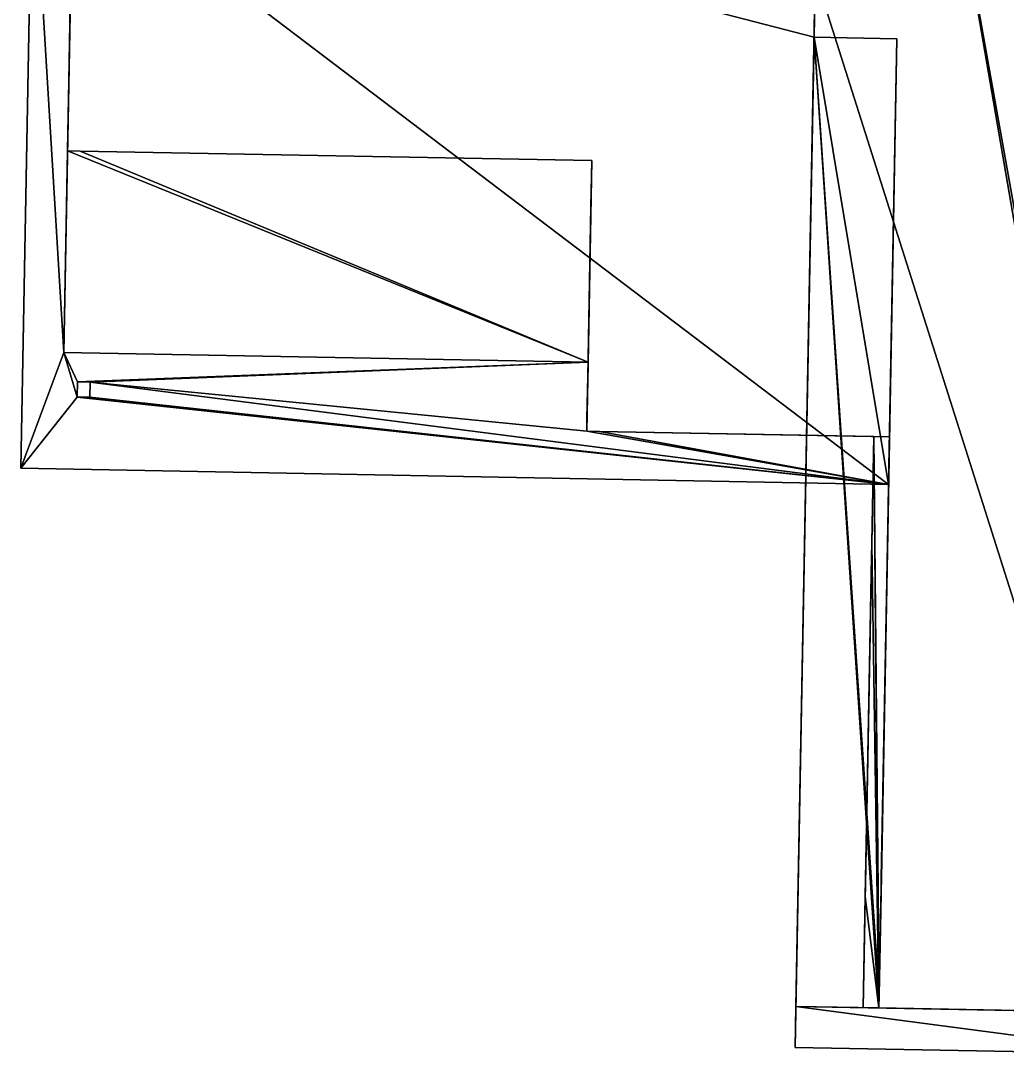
# Model space of a CAD drawing. Extents: x -326 to 297, y -335 to 287.
# Drawn here: x -325.6 to -14.2, y -328.1 to -0.3 of the extents above; entities that cross this region are included whole.
import ezdxf

# ---------------------------------------------------------------- set-up
doc = ezdxf.new("R2010")
doc.units = 0
doc.header["$MEASUREMENT"] = 0
doc.layers.get('0').update_dxf_attribs({"color": 13, "linetype": 'CONTINUOUS'})
doc.layers.add('ANNOTATIONS', color=172, linetype='CONTINUOUS')

# ---------------------------------------------------------------- blocks, each defined once
blk = doc.blocks.new('GROUP2_1')
at = {"color": 0}
for p, q in [((0, 0), (104.09, 0)), ((0, -55.75), (0, 0)), ((104.09, 0), (104.09, -55.75)), ((104.09, -55.75), (0, -55.75))]:
    blk.add_line(p, q, dxfattribs=at)
mesh = blk.add_polyface(dxfattribs=at)
corners = [(104.09, -55.75), (0, 0), (0, -55.75), (104.09, 0)]
mesh.append_faces([[corners[k] for k in face] for face in [(0, 1, 2), (1, 0, 3)]], dxfattribs={"vtx0": -1, "color": 0})
blk = doc.blocks.new('GROUP5_1')
at = {"color": 0}
for p, q in [((0, 0), (-36.23, 0, 0)), ((-36.23, 0, 0), (-36.23, -79.5, 0)), ((0, -79.5), (0, 0)), ((-36.23, -79.5, 0), (0, -79.5))]:
    blk.add_line(p, q, dxfattribs=at)
mesh = blk.add_polyface(dxfattribs=at)
corners = [(0, -79.5), (-36.23, 0, 0), (-36.23, -79.5, 0), (0, 0)]
mesh.append_faces([[corners[k] for k in face] for face in [(0, 1, 2), (1, 0, 3)]], dxfattribs={"vtx0": -1, "color": 0})
blk = doc.blocks.new('GROUP6_1')
at = {"color": 0}
for p, q in [((0, 0), (101.47, 0)), ((0, -30.58), (0, 0)), ((101.47, 0), (101.47, -30.58)), ((101.47, -30.58), (0, -30.58))]:
    blk.add_line(p, q, dxfattribs=at)
mesh = blk.add_polyface(dxfattribs=at)
corners = [(101.47, -30.58), (0, 0), (0, -30.58), (101.47, 0)]
mesh.append_faces([[corners[k] for k in face] for face in [(0, 1, 2), (1, 0, 3)]], dxfattribs={"vtx0": -1, "color": 0})

msp = doc.modelspace()

# ---------------------------------------------------------------- linework, layer by layer
at = {"color": 0}
for p, q in [((-321.87, 58.38, 167.71), (-325.59, -141.7, 97.05)), ((-325.59, -141.7, 104.2), (-321.87, 58.38, 174.86)), ((-321.87, 58.38, 167.71), (-325.59, -141.7, 97.05)), ((-325.59, -141.7, 104.2), (-321.87, 58.38, 174.86)), ((-311.99, -105.14, 110.05), (-308.96, 58.14, 167.71)), ((-311.99, -105.14, 110.05), (-308.96, 58.14, 167.71)), ((-81.11, -324.64, 160.92), (-74.81, 14.3, 160.92)), ((-81.11, -324.64, 160.92), (-74.81, 14.3, 160.92)), ((-74.81, 14.3, 160.92), (-75.18, -5.58, 153.9)), ((-74.81, 14.3, 160.92), (-75.18, -5.58, 153.9)), ((-309.87, 8.89), (-310.81, -41.42)), ((-309.95, 4.89, 46.71), (-310.73, -37.42, 46.71)), ((-309.95, 4.89, 46.71), (-310.73, -37.42, 46.71)), ((-75.18, -5.58, 153.9), (-80.87, -311.66, 153.9)), ((-75.18, -5.58, 153.9), (-80.87, -311.66, 153.9)), ((-75.18, -5.58, 153.9), (-49, -6.07, 153.9)), ((-75.18, -5.58, 153.9), (-49, -6.07, 153.9)), ((-49, -6.07, 153.9), (-54.61, -308.14, 153.9)), ((-49, -6.07, 153.9), (-54.61, -308.14, 153.9)), ((-51.62, -146.79, 104.2), (-49, -6.07, 153.9)), ((-51.62, -146.79, 104.2), (-49, -6.07, 153.9)), ((-310.73, -37.42, 46.71), (-310.81, -41.42, 46.71)), ((-310.73, -37.42, 46.71), (-310.81, -41.42, 46.71)), ((-310.73, -37.42, 110.05), (-310.81, -41.42, 110.05)), ((-310.73, -37.42, 110.05), (-310.81, -41.42, 110.05)), ((-310.73, -37.42, 46.71), (-310.73, -37.42, 110.05)), ((-310.73, -37.42, 46.71), (-310.73, -37.42, 110.05)), ((-310.81, -41.42, 110.05), (-311.99, -105.14, 110.05)), ((-310.81, -41.42, 110.05), (-311.99, -105.14, 110.05)), ((-306.81, -41.49, 110.05), (-310.81, -41.42, 110.05)), ((-310.81, -41.42), (-310.81, -41.42, 46.71)), ((-310.81, -41.42), (-306.81, -41.49)), ((-306.81, -41.49, 110.05), (-310.81, -41.42, 110.05)), ((-310.81, -41.42, 46.71), (-310.81, -41.42, 110.05)), ((-310.81, -41.42), (-310.81, -41.42, 46.71)), ((-310.81, -41.42, 46.71), (-310.81, -41.42, 110.05)), ((-306.81, -41.49), (-145.33, -44.49)), ((-145.33, -44.49, 110.05), (-306.81, -41.49, 110.05)), ((-306.81, -41.49, 110.05), (-306.81, -41.49)), ((-145.33, -44.49, 110.05), (-306.81, -41.49, 110.05)), ((-306.81, -41.49, 110.05), (-306.81, -41.49)), ((-145.33, -44.49), (-146.85, -125.98)), ((-145.33, -44.49, 110.05), (-146.52, -108.21, 110.05)), ((-145.33, -44.49, 110.05), (-146.52, -108.21, 110.05)), ((-145.33, -44.49), (-145.33, -44.49, 110.05)), ((-145.33, -44.49), (-145.33, -44.49, 110.05)), ((-145.6, -59.03, 11.49), (-146.63, -114.37, 11.49)), ((-146.63, -114.37, 94.01), (-145.6, -59.03, 94.01)), ((-145.6, -59.03, 11.49), (-146.63, -114.37, 11.49)), ((-146.63, -114.37, 94.01), (-145.6, -59.03, 94.01)), ((-145.6, -59.03, 94.01), (-145.6, -59.03, 11.49)), ((-145.6, -59.03, 94.01), (-145.6, -59.03, 11.49)), ((-146.52, -108.21, 110.05), (-311.99, -105.14, 110.05)), ((-146.52, -108.21, 110.05), (-311.99, -105.14, 110.05)), ((-146.85, -125.98, 103.77), (-146.52, -108.21, 110.05)), ((-146.85, -125.98, 103.77), (-146.52, -108.21, 110.05)), ((-307.72, -114.43), (-307.81, -119.22)), ((-307.72, -114.43, 106.79), (-307.81, -119.22, 105.1)), ((-307.72, -114.43, 106.79), (-307.81, -119.22, 105.1)), ((-307.72, -114.43), (-307.72, -114.43, 106.79)), ((-307.72, -114.43, 106.79), (-303.72, -114.51, 106.79)), ((-303.72, -114.51), (-307.72, -114.43)), ((-307.72, -114.43), (-307.72, -114.43, 106.79)), ((-307.72, -114.43, 106.79), (-303.72, -114.51, 106.79)), ((-303.81, -119.29, 105.1), (-303.72, -114.51, 106.79)), ((-303.81, -119.29), (-303.72, -114.51)), ((-303.81, -119.29, 105.1), (-303.72, -114.51, 106.79)), ((-303.72, -114.51, 106.79), (-303.72, -114.51)), ((-303.72, -114.51, 106.79), (-303.72, -114.51)), ((-146.63, -114.37, 11.49), (-146.63, -114.37, 94.01)), ((-146.63, -114.37, 11.49), (-146.63, -114.37, 94.01)), ((-307.81, -119.22, 105.1), (-307.81, -119.22)), ((-303.81, -119.29, 105.1), (-307.81, -119.22, 105.1)), ((-307.81, -119.22, 105.1), (-307.81, -119.22)), ((-307.81, -119.22), (-303.81, -119.29)), ((-303.81, -119.29, 105.1), (-307.81, -119.22, 105.1)), ((-303.81, -119.29), (-303.81, -119.29, 105.1)), ((-303.81, -119.29), (-303.81, -119.29, 105.1)), ((-146.92, -129.98, 102.36), (-146.85, -125.98, 103.77)), ((-146.85, -125.98), (-146.92, -129.98)), ((-146.92, -129.98, 102.36), (-146.85, -125.98, 103.77)), ((-146.85, -125.98, 103.77), (-146.85, -125.98)), ((-146.85, -125.98, 103.77), (-146.85, -125.98)), ((-142.92, -130.06, 102.36), (-146.92, -129.98, 102.36)), ((-146.92, -129.98), (-146.92, -129.98, 102.36)), ((-146.92, -129.98), (-142.92, -130.06)), ((-142.92, -130.06, 102.36), (-146.92, -129.98, 102.36)), ((-146.92, -129.98), (-146.92, -129.98, 102.36)), ((-51.34, -131.76, 102.36), (-142.92, -130.06, 102.36)), ((-51.34, -131.76, 102.36), (-142.92, -130.06, 102.36)), ((-142.92, -130.06), (-142.92, -130.06, 102.36)), ((-142.92, -130.06), (-56.33, -131.67)), ((-142.92, -130.06), (-142.92, -130.06, 102.36)), ((-56.33, -131.67), (-59.69, -312.05)), ((-56.96, -165.54, 45.18), (-56.33, -131.67, 45.18)), ((-56.96, -165.54, 45.18), (-56.33, -131.67, 45.18)), ((-56.33, -131.67, 45.18), (-51.34, -131.76, 45.18)), ((-56.33, -131.67, 45.18), (-56.33, -131.67)), ((-56.33, -131.67, 45.18), (-51.34, -131.76, 45.18)), ((-56.33, -131.67, 45.18), (-56.33, -131.67)), ((-51.34, -131.76, 45.18), (-54.61, -308.14, 45.18)), ((-51.34, -131.76, 45.18), (-54.61, -308.14, 45.18)), ((-51.62, -146.79, 97.05), (-51.34, -131.76, 102.36)), ((-51.62, -146.79, 97.05), (-51.34, -131.76, 102.36)), ((-51.34, -131.76, 45.18), (-51.34, -131.76, 102.36)), ((-51.34, -131.76, 45.18), (-51.34, -131.76, 102.36)), ((-325.59, -141.7, 97.05), (-51.62, -146.79, 97.05)), ((-51.62, -146.79, 104.2), (-325.59, -141.7, 104.2)), ((-325.59, -141.7, 104.2), (-325.59, -141.7, 97.05)), ((-325.59, -141.7, 104.2), (-325.59, -141.7, 97.05)), ((-325.59, -141.7, 97.05), (-51.62, -146.79, 97.05)), ((-51.62, -146.79, 104.2), (-325.59, -141.7, 104.2)), ((-51.62, -146.79, 97.05), (-51.62, -146.79, 104.2)), ((-51.62, -146.79, 97.05), (-51.62, -146.79, 104.2)), ((-51.9, -162.06, 82.78), (-54.02, -276.12, 82.78)), ((-51.9, -162.06, 148.53), (-54.02, -276.12, 148.53)), ((-51.9, -162.06, 148.53), (-54.02, -276.12, 148.53)), ((-51.9, -162.06, 82.78), (-54.02, -276.12, 82.78)), ((-51.9, -162.06, 148.53), (-51.9, -162.06, 82.78)), ((-51.9, -162.06, 148.53), (-51.9, -162.06, 82.78)), ((-59.04, -277, 45.18), (-56.96, -165.54, 45.18)), ((-59.04, -277, 45.18), (-56.96, -165.54, 45.18)), ((-59.04, -277, 4.6), (-56.96, -165.54, 4.6)), ((-59.04, -277, 4.6), (-56.96, -165.54, 4.6)), ((-56.96, -165.54, 4.6), (-56.96, -165.54, 45.18)), ((-56.96, -165.54, 4.6), (-56.96, -165.54, 45.18)), ((-51.97, -166.06, 86.78), (-53.94, -272.12, 86.78)), ((-53.94, -272.12, 144.53), (-51.97, -166.06, 144.53)), ((-51.97, -166.06, 86.78), (-53.94, -272.12, 86.78)), ((-53.94, -272.12, 144.53), (-51.97, -166.06, 144.53)), ((-51.97, -166.06, 144.53), (-51.97, -166.06, 86.78)), ((-51.97, -166.06, 144.53), (-51.97, -166.06, 86.78)), ((-57.04, -169.54, 8.6), (-58.96, -273, 8.6)), ((-58.96, -273, 41.18), (-57.04, -169.54, 41.18)), ((-57.04, -169.54, 8.6), (-58.96, -273, 8.6)), ((-58.96, -273, 41.18), (-57.04, -169.54, 41.18)), ((-57.04, -169.54, 41.18), (-57.04, -169.54, 8.6)), ((-57.04, -169.54, 41.18), (-57.04, -169.54, 8.6)), ((-58.96, -273, 8.6), (-58.96, -273, 41.18)), ((-58.96, -273, 8.6), (-58.96, -273, 41.18)), ((-53.94, -272.12, 86.78), (-53.94, -272.12, 144.53)), ((-53.94, -272.12, 86.78), (-53.94, -272.12, 144.53)), ((-59.69, -312.05, 45.18), (-59.04, -277, 45.18)), ((-59.69, -312.05, 45.18), (-59.04, -277, 45.18)), ((-59.04, -277, 45.18), (-59.04, -277, 4.6)), ((-59.04, -277, 45.18), (-59.04, -277, 4.6)), ((-54.02, -276.12, 82.78), (-54.02, -276.12, 148.53)), ((-54.02, -276.12, 82.78), (-54.02, -276.12, 148.53)), ((-54.61, -308.14, 45.18), (-54.69, -312.14, 45.18)), ((-54.61, -308.14, 153.9), (-54.69, -312.14, 153.9)), ((-54.61, -308.14, 45.18), (-54.69, -312.14, 45.18)), ((-54.61, -308.14, 153.9), (-54.69, -312.14, 153.9)), ((-54.61, -308.14, 153.9), (-54.61, -308.14, 45.18)), ((-54.61, -308.14, 153.9), (-54.61, -308.14, 45.18)), ((-80.87, -311.66, 153.9), (-81.11, -324.64, 153.9)), ((-80.87, -311.66, 153.9), (-81.11, -324.64, 153.9)), ((33.45, -313.78, 191.9), (-80.87, -311.66, 153.9)), ((33.45, -313.78, 191.9), (-80.87, -311.66, 153.9)), ((-54.69, -312.14, 153.9), (-80.87, -311.66, 153.9)), ((-54.69, -312.14, 153.9), (-80.87, -311.66, 153.9)), ((-54.69, -312.14, 45.18), (-59.69, -312.05, 45.18)), ((-59.69, -312.05, 45.18), (-59.69, -312.05)), ((-59.69, -312.05, 45.18), (-59.69, -312.05)), ((-59.69, -312.05), (-54.69, -312.14)), ((-54.69, -312.14, 45.18), (-59.69, -312.05, 45.18)), ((-50.69, -312.22, 153.9), (-54.69, -312.14, 153.9)), ((-54.69, -312.14, 45.18), (-54.69, -312.14)), ((-50.69, -312.22, 153.9), (-54.69, -312.14, 153.9)), ((-54.69, -312.14, 45.18), (-54.69, -312.14, 153.9)), ((-54.69, -312.14, 45.18), (-54.69, -312.14)), ((-54.69, -312.14), (-50.69, -312.22)), ((-54.69, -312.14, 45.18), (-54.69, -312.14, 153.9)), ((-50.69, -312.22), (4.27, -313.24)), ((-50.69, -312.22), (-50.69, -312.22, 153.9)), ((-50.69, -312.22), (-50.69, -312.22, 153.9)), ((-81.11, -324.64, 160.92), (33.21, -326.76, 198.92)), ((-81.11, -324.64, 153.9), (-81.11, -324.64, 160.92)), ((33.21, -326.76, 191.9), (-81.11, -324.64, 153.9)), ((33.21, -326.76, 191.9), (-81.11, -324.64, 153.9)), ((-81.11, -324.64, 160.92), (33.21, -326.76, 198.92)), ((-81.11, -324.64, 153.9), (-81.11, -324.64, 160.92))]:
    msp.add_line(p, q, dxfattribs=at)

# ---------------------------------------------------------------- block references
at = {"layer": 'ANNOTATIONS', "color": 0, "extrusion": (-0.999827, 0.01858, 2.95145e-32)}
msp.add_blockref('GROUP5_1', (115.5, 92.81, 144.48), dxfattribs=at)
at = {"layer": 'ANNOTATIONS', "color": 0, "extrusion": (-0.999827, 0.01858, 0)}
for name, p in [('GROUP2_1', (167.99, 143.53, 48.88)), ('GROUP6_1', (171.57, 40.18, 53.88))]:
    msp.add_blockref(name, p, dxfattribs=at)

# ---------------------------------------------------------------- meshes
at = {"color": 0}
mesh = msp.add_polyface(dxfattribs=at)
corners = [(-321.87, 58.38, 174.86), (-325.59, -141.7, 97.05), (-325.59, -141.7, 104.2), (-321.87, 58.38, 167.71), (-317.63, 286.64, 98.7), (-317.63, 286.64, 91.55)]
mesh.append_faces([[corners[k] for k in face] for face in [(0, 1, 2), (3, 4, 5)]], dxfattribs={"vtx0": -1, "color": 0})
mesh.append_faces([[corners[k] for k in face] for face in [(1, 0, 3)]], dxfattribs={"vtx0": -1, "vtx1": -1, "color": 0})
mesh.append_faces([[corners[k] for k in face] for face in [(3, 0, 4)]], dxfattribs={"vtx0": -1, "vtx2": -1, "color": 0})
mesh = msp.add_polyface(dxfattribs=at)
corners = [(33.21, -326.76, 198.92), (-74.81, 14.3, 160.92), (-81.11, -324.64, 160.92), (-32.14, 53, 174.86), (102.7, -328.05, 222.02), (73.32, -314.52, 212.17), (73.08, -327.5, 212.17), (-70.4, 251.81, 160.92), (-73.3, 95.56, 160.92), (113.41, 248.4, 222.02), (33.45, -313.78, 198.92)]
mesh.append_faces([[corners[k] for k in face] for face in [(0, 1, 2), (4, 5, 6), (3, 7, 8)]], dxfattribs={"vtx0": -1, "color": 0})
mesh.append_faces([[corners[k] for k in face] for face in [(1, 0, 3), (7, 3, 9), (10, 3, 0), (9, 5, 4)]], dxfattribs={"vtx0": -1, "vtx1": -1, "color": 0})
mesh.append_faces([[corners[k] for k in face] for face in [(9, 3, 10)]], dxfattribs={"vtx0": -1, "vtx1": -1, "vtx2": -1, "color": 0})
mesh.append_faces([[corners[k] for k in face] for face in [(9, 10, 5)]], dxfattribs={"vtx0": -1, "vtx2": -1, "color": 0})
mesh = msp.add_polyface(dxfattribs=at)
corners = [(-308.96, 58.14, 167.71), (-310.81, -41.42, 110.05), (-311.99, -105.14, 110.05), (-310.73, -37.42, 110.05), (-309.95, 4.89, 83.17), (-309.95, 4.89, 46.71), (-306.38, 196.97, 83.17), (-305.59, 239.2, 107.3), (-306.38, 196.97, 46.71), (-305.59, 239.2, 46.71), (-310.73, -37.42, 46.71)]
mesh.append_faces([[corners[k] for k in face] for face in [(0, 1, 2), (8, 7, 9)]], dxfattribs={"vtx0": -1, "color": 0})
mesh.append_faces([[corners[k] for k in face] for face in [(1, 0, 3), (4, 0, 6), (6, 7, 8)]], dxfattribs={"vtx0": -1, "vtx1": -1, "color": 0})
mesh.append_faces([[corners[k] for k in face] for face in [(3, 0, 4)]], dxfattribs={"vtx0": -1, "vtx1": -1, "vtx2": -1, "color": 0})
mesh.append_faces([[corners[k] for k in face] for face in [(3, 4, 5), (6, 0, 7)]], dxfattribs={"vtx0": -1, "vtx2": -1, "color": 0})
mesh.append_faces([[corners[k] for k in face] for face in [(5, 10, 3)]], dxfattribs={"vtx2": -1, "color": 0})
mesh = msp.add_polyface(dxfattribs=at)
corners = [(-308.96, 58.14, 167.71), (-311.99, -105.14, 110.05), (-321.87, 58.38, 167.71), (-307.72, -114.43, 106.79), (-307.81, -119.22, 105.1), (-146.52, -108.21, 110.05), (-303.72, -114.51, 106.79), (-146.92, -129.98, 102.36), (-146.85, -125.98, 103.77), (-325.59, -141.7, 97.05), (-51.62, -146.79, 97.05), (-303.81, -119.29, 105.1), (-142.92, -130.06, 102.36), (-51.34, -131.76, 102.36)]
mesh.append_faces([[corners[k] for k in face] for face in [(7, 5, 8), (10, 12, 13)]], dxfattribs={"vtx0": -1, "color": 0})
mesh.append_faces([[corners[k] for k in face] for face in [(3, 5, 6), (9, 4, 10)]], dxfattribs={"vtx0": -1, "vtx1": -1, "color": 0})
mesh.append_faces([[corners[k] for k in face] for face in [(6, 5, 7), (4, 9, 1), (10, 6, 7)]], dxfattribs={"vtx0": -1, "vtx1": -1, "vtx2": -1, "color": 0})
mesh.append_faces([[corners[k] for k in face] for face in [(1, 3, 4), (3, 1, 5), (1, 9, 2), (10, 4, 11), (10, 11, 6), (10, 7, 12)]], dxfattribs={"vtx0": -1, "vtx2": -1, "color": 0})
mesh.append_faces([[corners[k] for k in face] for face in [(0, 1, 2)]], dxfattribs={"vtx1": -1, "color": 0})
mesh = msp.add_polyface(dxfattribs=at)
corners = [(-321.87, 58.38, 174.86), (-74.81, 14.3, 160.92), (-32.14, 53, 174.86), (-75.18, -5.58, 153.9), (-51.62, -146.79, 104.2), (-325.59, -141.7, 104.2), (-49, -6.07, 153.9)]
mesh.append_faces([[corners[k] for k in face] for face in [(0, 1, 2), (4, 0, 5), (3, 4, 6)]], dxfattribs={"vtx0": -1, "color": 0})
mesh.append_faces([[corners[k] for k in face] for face in [(1, 0, 3)]], dxfattribs={"vtx0": -1, "vtx1": -1, "color": 0})
mesh.append_faces([[corners[k] for k in face] for face in [(0, 4, 3)]], dxfattribs={"vtx0": -1, "vtx1": -1, "vtx2": -1, "color": 0})
mesh = msp.add_polyface(dxfattribs=at)
corners = [(-74.81, 14.3, 160.92), (-81.11, -324.64, 153.9), (-81.11, -324.64, 160.92), (-80.87, -311.66, 153.9), (-75.18, -5.58, 153.9)]
mesh.append_faces([[corners[k] for k in face] for face in [(0, 1, 2), (3, 0, 4)]], dxfattribs={"vtx0": -1, "color": 0})
mesh.append_faces([[corners[k] for k in face] for face in [(1, 0, 3)]], dxfattribs={"vtx0": -1, "vtx1": -1, "color": 0})
mesh = msp.add_polyface(dxfattribs=at)
corners = [(-310.73, -37.42, 46.71), (-310.81, -41.42), (-310.81, -41.42, 46.71), (-309.87, 8.89), (-309.95, 4.89, 46.71), (-309.87, 8.89, 46.71)]
mesh.append_faces([[corners[k] for k in face] for face in [(0, 1, 2), (3, 4, 5)]], dxfattribs={"vtx0": -1, "color": 0})
mesh.append_faces([[corners[k] for k in face] for face in [(1, 0, 3)]], dxfattribs={"vtx0": -1, "vtx1": -1, "color": 0})
mesh.append_faces([[corners[k] for k in face] for face in [(3, 0, 4)]], dxfattribs={"vtx0": -1, "vtx2": -1, "color": 0})
mesh = msp.add_polyface(dxfattribs=at)
corners = [(-75.18, -5.58, 153.9), (-54.69, -312.14, 153.9), (-80.87, -311.66, 153.9), (-54.61, -308.14, 153.9), (-49, -6.07, 153.9)]
mesh.append_faces([[corners[k] for k in face] for face in [(0, 1, 2), (3, 0, 4)]], dxfattribs={"vtx0": -1, "color": 0})
mesh.append_faces([[corners[k] for k in face] for face in [(1, 0, 3)]], dxfattribs={"vtx0": -1, "vtx1": -1, "color": 0})
mesh = msp.add_polyface(dxfattribs=at)
corners = [(-54.61, -308.14, 153.9), (-54.02, -276.12, 148.53), (-54.61, -308.14, 45.18), (-49, -6.07, 153.9), (-51.9, -162.06, 148.53), (-51.62, -146.79, 104.2), (-51.9, -162.06, 82.78), (-54.02, -276.12, 82.78), (-51.34, -131.76, 45.18), (-51.62, -146.79, 97.05), (-51.34, -131.76, 102.36)]
mesh.append_faces([[corners[k] for k in face] for face in [(8, 9, 10)]], dxfattribs={"vtx0": -1, "color": 0})
mesh.append_faces([[corners[k] for k in face] for face in [(0, 1, 2), (1, 3, 4), (4, 5, 6), (2, 7, 8), (7, 2, 1), (9, 6, 5)]], dxfattribs={"vtx0": -1, "vtx1": -1, "color": 0})
mesh.append_faces([[corners[k] for k in face] for face in [(8, 6, 9)]], dxfattribs={"vtx0": -1, "vtx1": -1, "vtx2": -1, "color": 0})
mesh.append_faces([[corners[k] for k in face] for face in [(1, 0, 3), (4, 3, 5), (8, 7, 6)]], dxfattribs={"vtx0": -1, "vtx2": -1, "color": 0})
mesh = msp.add_polyface(dxfattribs=at)
corners = [(-310.73, -37.42, 110.05), (-310.81, -41.42, 46.71), (-310.81, -41.42, 110.05), (-310.73, -37.42, 46.71)]
mesh.append_faces([[corners[k] for k in face] for face in [(0, 1, 2), (1, 0, 3)]], dxfattribs={"vtx0": -1, "color": 0})
mesh = msp.add_polyface(dxfattribs=at)
corners = [(-310.81, -41.42, 110.05), (-146.52, -108.21, 110.05), (-311.99, -105.14, 110.05), (-306.81, -41.49, 110.05), (-145.33, -44.49, 110.05)]
mesh.append_faces([[corners[k] for k in face] for face in [(0, 1, 2), (1, 3, 4)]], dxfattribs={"vtx0": -1, "color": 0})
mesh.append_faces([[corners[k] for k in face] for face in [(1, 0, 3)]], dxfattribs={"vtx0": -1, "vtx2": -1, "color": 0})
mesh = msp.add_polyface(dxfattribs=at)
corners = [(-306.81, -41.49, 110.05), (-310.81, -41.42), (-306.81, -41.49), (-310.81, -41.42, 46.71), (-310.81, -41.42, 110.05)]
mesh.append_faces([[corners[k] for k in face] for face in [(0, 1, 2), (3, 0, 4)]], dxfattribs={"vtx0": -1, "color": 0})
mesh.append_faces([[corners[k] for k in face] for face in [(1, 0, 3)]], dxfattribs={"vtx0": -1, "vtx1": -1, "color": 0})
mesh = msp.add_polyface(dxfattribs=at)
corners = [(-145.33, -44.49, 110.05), (-306.81, -41.49), (-145.33, -44.49), (-306.81, -41.49, 110.05)]
mesh.append_faces([[corners[k] for k in face] for face in [(0, 1, 2), (1, 0, 3)]], dxfattribs={"vtx0": -1, "color": 0})
mesh = msp.add_polyface(dxfattribs=at)
corners = [(-146.85, -125.98, 103.77), (-146.63, -114.37, 94.01), (-146.85, -125.98), (-146.52, -108.21, 110.05), (-145.6, -59.03, 94.01), (-145.33, -44.49, 110.05), (-145.6, -59.03, 11.49), (-146.63, -114.37, 11.49), (-145.33, -44.49)]
mesh.append_faces([[corners[k] for k in face] for face in [(0, 1, 2), (1, 3, 4), (4, 5, 6), (2, 7, 8), (7, 2, 1), (8, 6, 5)]], dxfattribs={"vtx0": -1, "vtx1": -1, "color": 0})
mesh.append_faces([[corners[k] for k in face] for face in [(1, 0, 3), (4, 3, 5), (8, 7, 6)]], dxfattribs={"vtx0": -1, "vtx2": -1, "color": 0})
mesh = msp.add_polyface(dxfattribs=at)
corners = [(-146.63, -114.37, 94.01), (-146.6, -112.8, 92.81), (-146.63, -114.37, 11.49), (-145.6, -59.03, 94.01), (-145.93, -76.58, 92.81), (-145.93, -76.58, 13.31), (-146.6, -112.8, 13.31), (-145.6, -59.03, 11.49)]
mesh.append_faces([[corners[k] for k in face] for face in [(0, 1, 2), (1, 3, 4), (4, 3, 5), (2, 6, 7), (6, 2, 1), (7, 5, 3)]], dxfattribs={"vtx0": -1, "vtx1": -1, "color": 0})
mesh.append_faces([[corners[k] for k in face] for face in [(1, 0, 3), (7, 6, 5)]], dxfattribs={"vtx0": -1, "vtx2": -1, "color": 0})
mesh = msp.add_polyface(dxfattribs=at)
corners = [(-307.72, -114.43, 106.79), (-307.81, -119.22), (-307.81, -119.22, 105.1), (-307.72, -114.43)]
mesh.append_faces([[corners[k] for k in face] for face in [(0, 1, 2), (1, 0, 3)]], dxfattribs={"vtx0": -1, "color": 0})
mesh = msp.add_polyface(dxfattribs=at)
corners = [(-307.72, -114.43, 106.79), (-303.72, -114.51), (-307.72, -114.43), (-303.72, -114.51, 106.79)]
mesh.append_faces([[corners[k] for k in face] for face in [(0, 1, 2), (1, 0, 3)]], dxfattribs={"vtx0": -1, "color": 0})
mesh = msp.add_polyface(dxfattribs=at)
corners = [(-303.72, -114.51), (-303.81, -119.29, 105.1), (-303.81, -119.29), (-303.72, -114.51, 106.79)]
mesh.append_faces([[corners[k] for k in face] for face in [(0, 1, 2), (1, 0, 3)]], dxfattribs={"vtx0": -1, "color": 0})
mesh = msp.add_polyface(dxfattribs=at)
corners = [(-303.81, -119.29, 105.1), (-307.81, -119.22), (-303.81, -119.29), (-307.81, -119.22, 105.1)]
mesh.append_faces([[corners[k] for k in face] for face in [(0, 1, 2), (1, 0, 3)]], dxfattribs={"vtx0": -1, "color": 0})
mesh = msp.add_polyface(dxfattribs=at)
corners = [(-146.92, -129.98, 102.36), (-146.85, -125.98), (-146.92, -129.98), (-146.85, -125.98, 103.77)]
mesh.append_faces([[corners[k] for k in face] for face in [(0, 1, 2), (1, 0, 3)]], dxfattribs={"vtx0": -1, "color": 0})
mesh = msp.add_polyface(dxfattribs=at)
corners = [(-142.92, -130.06, 102.36), (-146.92, -129.98), (-142.92, -130.06), (-146.92, -129.98, 102.36)]
mesh.append_faces([[corners[k] for k in face] for face in [(0, 1, 2), (1, 0, 3)]], dxfattribs={"vtx0": -1, "color": 0})
mesh = msp.add_polyface(dxfattribs=at)
corners = [(-51.34, -131.76, 102.36), (-56.33, -131.67, 45.18), (-51.34, -131.76, 45.18), (-142.92, -130.06), (-56.33, -131.67), (-142.92, -130.06, 102.36)]
mesh.append_faces([[corners[k] for k in face] for face in [(0, 1, 2), (1, 3, 4)]], dxfattribs={"vtx0": -1, "color": 0})
mesh.append_faces([[corners[k] for k in face] for face in [(3, 1, 5), (5, 1, 0)]], dxfattribs={"vtx0": -1, "vtx1": -1, "color": 0})
mesh = msp.add_polyface(dxfattribs=at)
corners = [(-54.69, -312.14, 45.18), (-59.04, -277, 45.18), (-59.69, -312.05, 45.18), (-56.96, -165.54, 45.18), (-56.33, -131.67, 45.18), (-54.61, -308.14, 45.18), (-51.34, -131.76, 45.18)]
mesh.append_faces([[corners[k] for k in face] for face in [(0, 1, 2), (4, 5, 6)]], dxfattribs={"vtx0": -1, "color": 0})
mesh.append_faces([[corners[k] for k in face] for face in [(1, 0, 3), (3, 0, 4)]], dxfattribs={"vtx0": -1, "vtx1": -1, "color": 0})
mesh.append_faces([[corners[k] for k in face] for face in [(4, 0, 5)]], dxfattribs={"vtx0": -1, "vtx2": -1, "color": 0})
mesh = msp.add_polyface(dxfattribs=at)
corners = [(-56.33, -131.67, 45.18), (-56.96, -165.54, 4.6), (-56.96, -165.54, 45.18), (-59.04, -277, 45.18), (-59.69, -312.05), (-59.69, -312.05, 45.18), (-59.04, -277, 4.6), (-56.33, -131.67)]
mesh.append_faces([[corners[k] for k in face] for face in [(0, 1, 2), (3, 4, 5)]], dxfattribs={"vtx0": -1, "color": 0})
mesh.append_faces([[corners[k] for k in face] for face in [(4, 6, 7), (7, 1, 0)]], dxfattribs={"vtx0": -1, "vtx1": -1, "color": 0})
mesh.append_faces([[corners[k] for k in face] for face in [(4, 3, 6), (7, 6, 1)]], dxfattribs={"vtx0": -1, "vtx2": -1, "color": 0})
mesh = msp.add_polyface(dxfattribs=at)
corners = [(-51.62, -146.79, 104.2), (-325.59, -141.7, 97.05), (-51.62, -146.79, 97.05), (-325.59, -141.7, 104.2)]
mesh.append_faces([[corners[k] for k in face] for face in [(0, 1, 2), (1, 0, 3)]], dxfattribs={"vtx0": -1, "color": 0})
mesh = msp.add_polyface(dxfattribs=at)
corners = [(-54.02, -276.12, 148.53), (-53.94, -272.12, 144.53), (-54.02, -276.12, 82.78), (-51.9, -162.06, 148.53), (-51.97, -166.06, 144.53), (-51.97, -166.06, 86.78), (-53.94, -272.12, 86.78), (-51.9, -162.06, 82.78)]
mesh.append_faces([[corners[k] for k in face] for face in [(0, 1, 2), (1, 3, 4), (4, 3, 5), (2, 6, 7), (6, 2, 1), (7, 5, 3)]], dxfattribs={"vtx0": -1, "vtx1": -1, "color": 0})
mesh.append_faces([[corners[k] for k in face] for face in [(1, 0, 3), (7, 6, 5)]], dxfattribs={"vtx0": -1, "vtx2": -1, "color": 0})
mesh = msp.add_polyface(dxfattribs=at)
corners = [(-59.04, -277, 45.18), (-58.96, -273, 41.18), (-59.04, -277, 4.6), (-56.96, -165.54, 45.18), (-57.04, -169.54, 41.18), (-57.04, -169.54, 8.6), (-58.96, -273, 8.6), (-56.96, -165.54, 4.6)]
mesh.append_faces([[corners[k] for k in face] for face in [(0, 1, 2), (1, 3, 4), (4, 3, 5), (2, 6, 7), (6, 2, 1), (7, 5, 3)]], dxfattribs={"vtx0": -1, "vtx1": -1, "color": 0})
mesh.append_faces([[corners[k] for k in face] for face in [(1, 0, 3), (7, 6, 5)]], dxfattribs={"vtx0": -1, "vtx2": -1, "color": 0})
mesh = msp.add_polyface(dxfattribs=at)
corners = [(-53.94, -272.12, 144.53), (-53.93, -271.12, 143.53), (-53.94, -272.12, 86.78), (-51.97, -166.06, 144.53), (-51.99, -167.05, 143.53), (-51.99, -167.05, 87.78), (-53.93, -271.12, 87.78), (-51.97, -166.06, 86.78)]
mesh.append_faces([[corners[k] for k in face] for face in [(0, 1, 2), (1, 3, 4), (4, 3, 5), (2, 6, 7), (6, 2, 1), (7, 5, 3)]], dxfattribs={"vtx0": -1, "vtx1": -1, "color": 0})
mesh.append_faces([[corners[k] for k in face] for face in [(1, 0, 3), (7, 6, 5)]], dxfattribs={"vtx0": -1, "vtx2": -1, "color": 0})
mesh = msp.add_polyface(dxfattribs=at)
corners = [(-58.96, -273, 41.18), (-58.94, -272, 40.18), (-58.96, -273, 8.6), (-57.04, -169.54, 41.18), (-57.06, -170.54, 40.18), (-57.06, -170.54, 9.6), (-58.94, -272, 9.6), (-57.04, -169.54, 8.6)]
mesh.append_faces([[corners[k] for k in face] for face in [(0, 1, 2), (1, 3, 4), (4, 3, 5), (2, 6, 7), (6, 2, 1), (7, 5, 3)]], dxfattribs={"vtx0": -1, "vtx1": -1, "color": 0})
mesh.append_faces([[corners[k] for k in face] for face in [(1, 0, 3), (7, 6, 5)]], dxfattribs={"vtx0": -1, "vtx2": -1, "color": 0})
mesh = msp.add_polyface(dxfattribs=at)
corners = [(-54.61, -308.14, 153.9), (-54.69, -312.14, 45.18), (-54.69, -312.14, 153.9), (-54.61, -308.14, 45.18)]
mesh.append_faces([[corners[k] for k in face] for face in [(0, 1, 2), (1, 0, 3)]], dxfattribs={"vtx0": -1, "color": 0})
mesh = msp.add_polyface(dxfattribs=at)
corners = [(-80.87, -311.66, 153.9), (33.21, -326.76, 191.9), (-81.11, -324.64, 153.9), (33.45, -313.78, 191.9)]
mesh.append_faces([[corners[k] for k in face] for face in [(0, 1, 2), (1, 0, 3)]], dxfattribs={"vtx0": -1, "color": 0})
mesh = msp.add_polyface(dxfattribs=at)
corners = [(33.45, -313.78, 191.9), (4.27, -313.24, 152.77), (33.45, -313.78, 152.77), (-50.69, -312.22, 153.9), (-54.69, -312.14, 153.9), (-80.87, -311.66, 153.9), (-50.69, -312.22), (4.27, -313.24)]
mesh.append_faces([[corners[k] for k in face] for face in [(0, 1, 2), (4, 0, 5), (1, 6, 7)]], dxfattribs={"vtx0": -1, "color": 0})
mesh.append_faces([[corners[k] for k in face] for face in [(3, 0, 4), (6, 1, 3)]], dxfattribs={"vtx0": -1, "vtx1": -1, "color": 0})
mesh.append_faces([[corners[k] for k in face] for face in [(1, 0, 3)]], dxfattribs={"vtx0": -1, "vtx1": -1, "vtx2": -1, "color": 0})
mesh = msp.add_polyface(dxfattribs=at)
corners = [(-54.69, -312.14, 45.18), (-59.69, -312.05), (-54.69, -312.14), (-59.69, -312.05, 45.18)]
mesh.append_faces([[corners[k] for k in face] for face in [(0, 1, 2), (1, 0, 3)]], dxfattribs={"vtx0": -1, "color": 0})
mesh = msp.add_polyface(dxfattribs=at)
corners = [(-50.69, -312.22, 153.9), (-54.69, -312.14), (-50.69, -312.22), (-54.69, -312.14, 45.18), (-54.69, -312.14, 153.9)]
mesh.append_faces([[corners[k] for k in face] for face in [(0, 1, 2), (3, 0, 4)]], dxfattribs={"vtx0": -1, "color": 0})
mesh.append_faces([[corners[k] for k in face] for face in [(1, 0, 3)]], dxfattribs={"vtx0": -1, "vtx1": -1, "color": 0})
mesh = msp.add_polyface(dxfattribs=at)
corners = [(33.21, -326.76, 191.9), (-81.11, -324.64, 160.92), (-81.11, -324.64, 153.9), (33.21, -326.76, 198.92)]
mesh.append_faces([[corners[k] for k in face] for face in [(0, 1, 2), (1, 0, 3)]], dxfattribs={"vtx0": -1, "color": 0})

doc.saveas('drawing.dxf')
